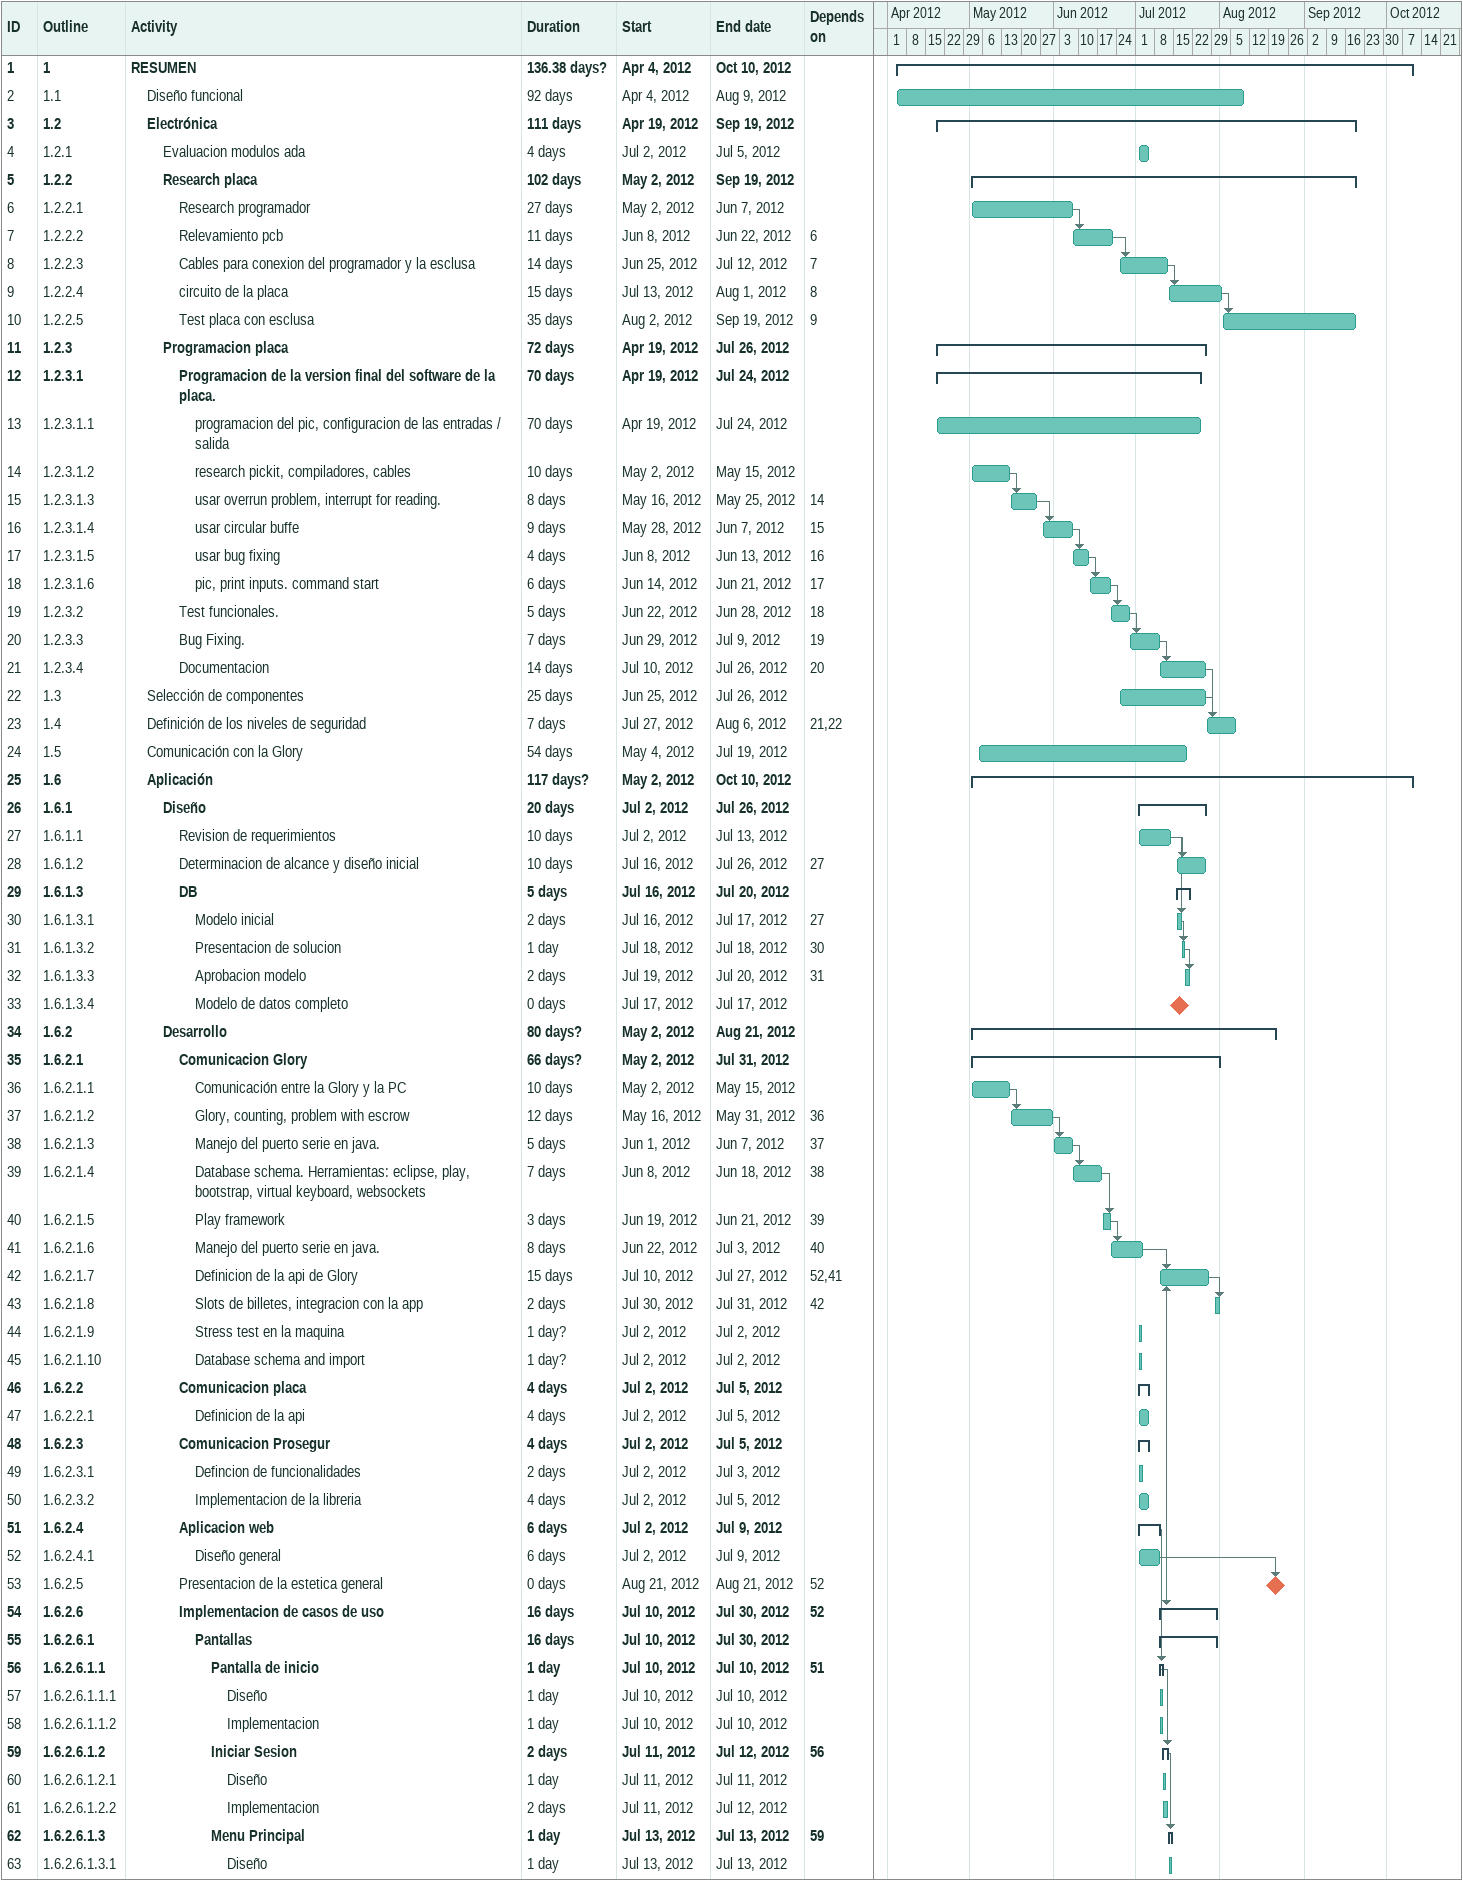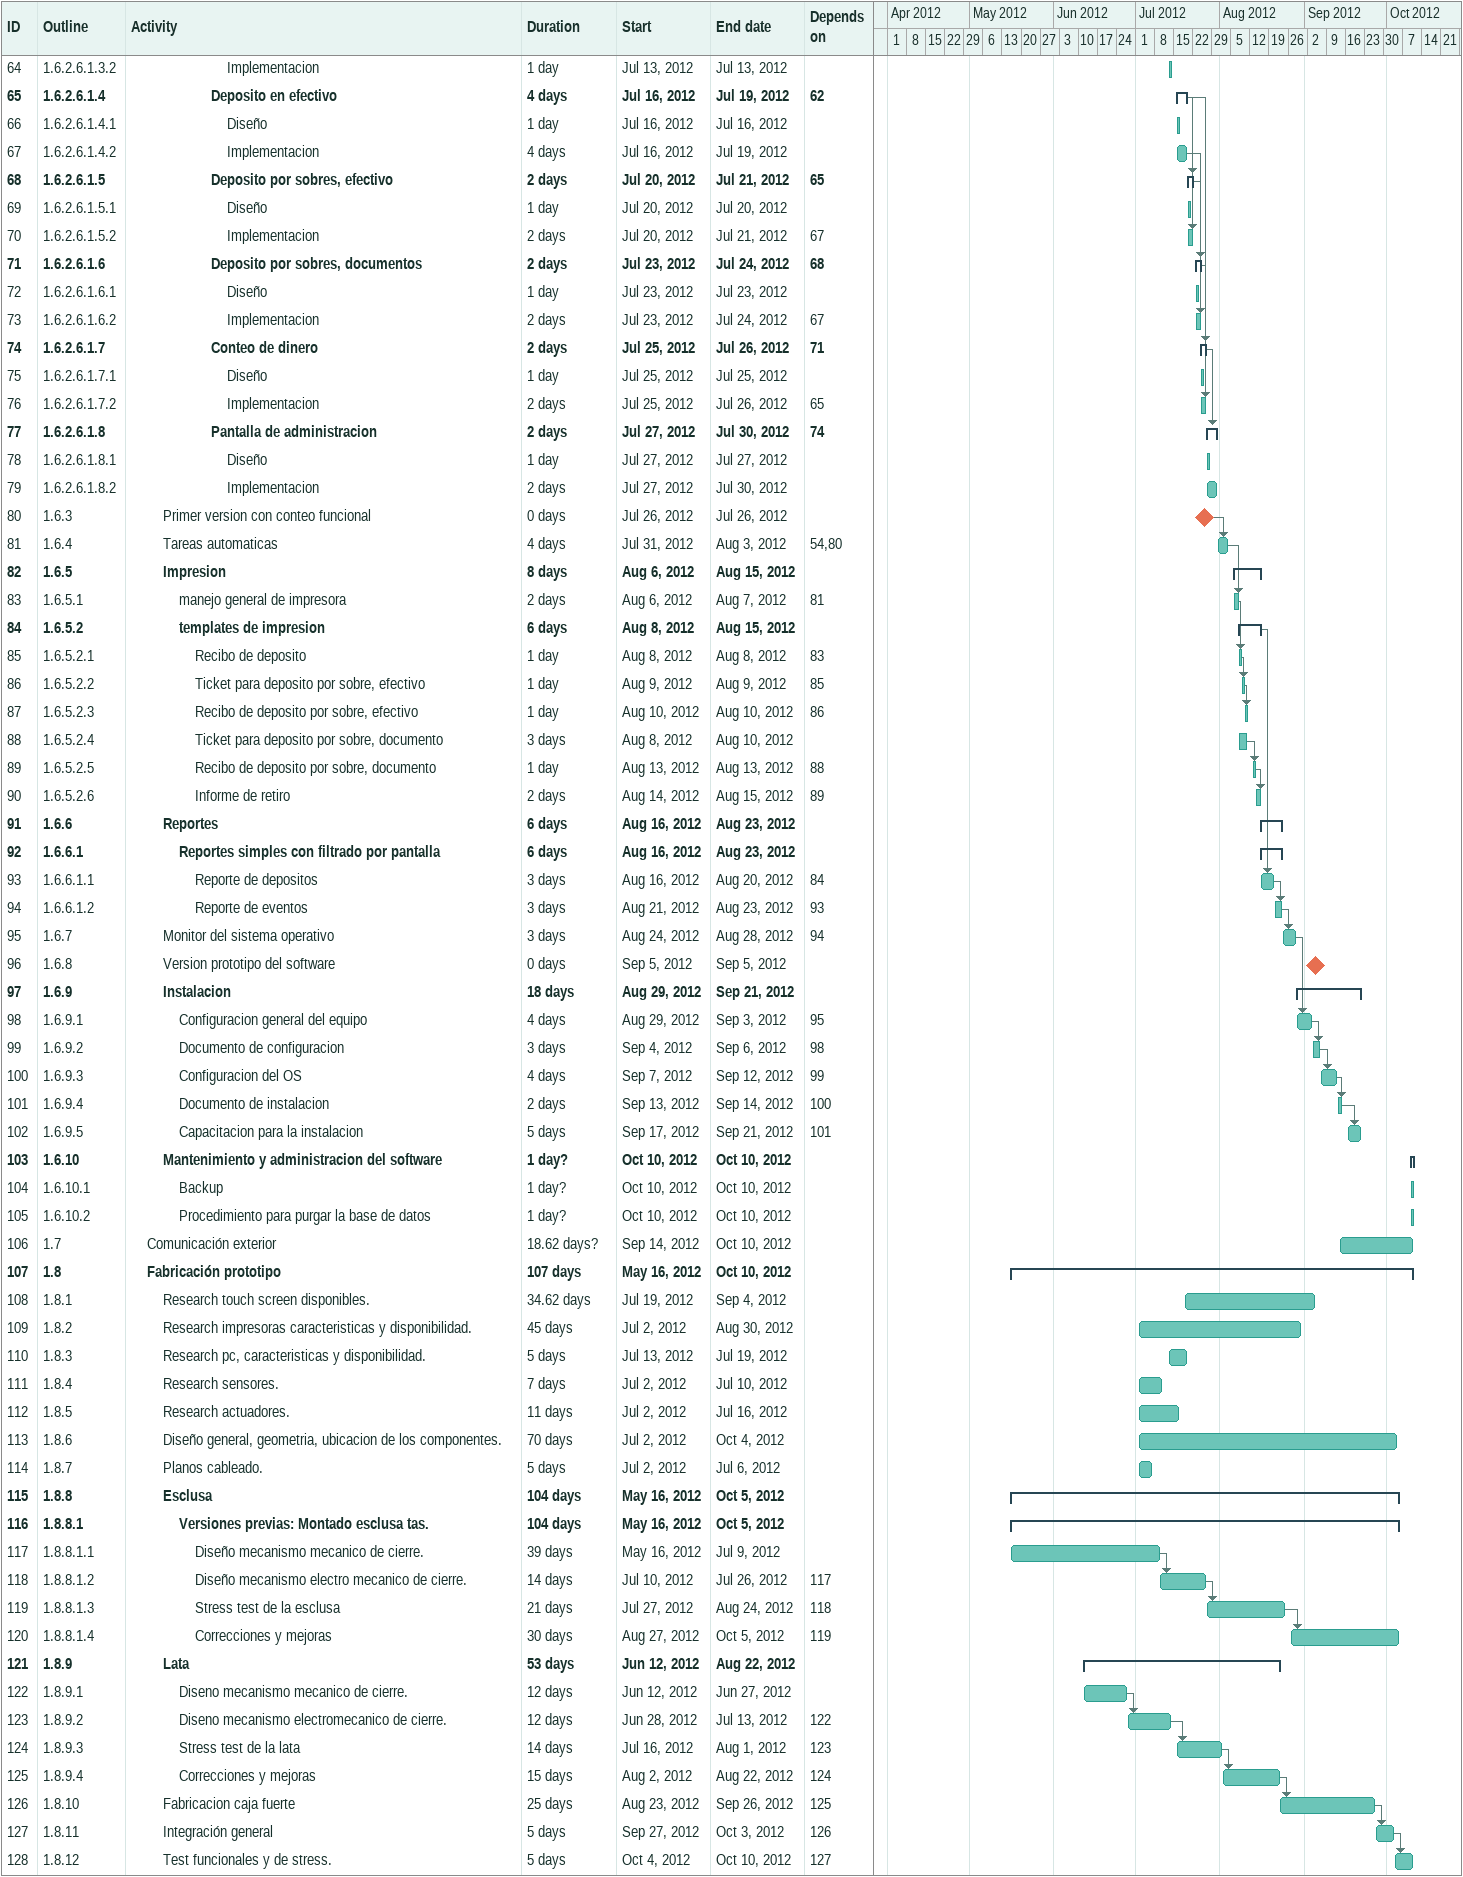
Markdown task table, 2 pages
| ID | WBS | Task | Duration | Start | Finish | Predecessors |
|---|---|---|---|---|---|---|
| 1 | 1 | **RESUMEN** | 136.38d? | 2012-04-04 | 2012-10-10 |  |
| 2 | 1.1 | Diseño funcional | 92d | 2012-04-04 | 2012-08-09 |  |
| 3 | 1.2 | **Electrónica** | 111d | 2012-04-19 | 2012-09-19 |  |
| 4 | 1.2.1 | Evaluacion modulos ada | 4d | 2012-07-02 | 2012-07-05 |  |
| 5 | 1.2.2 | **Research placa** | 102d | 2012-05-02 | 2012-09-19 |  |
| 6 | 1.2.2.1 | Research programador | 27d | 2012-05-02 | 2012-06-07 |  |
| 7 | 1.2.2.2 | Relevamiento pcb | 11d | 2012-06-08 | 2012-06-22 | 6 |
| 8 | 1.2.2.3 | Cables para conexion del programador y la esclusa | 14d | 2012-06-25 | 2012-07-12 | 7 |
| 9 | 1.2.2.4 | circuito de la placa | 15d | 2012-07-13 | 2012-08-01 | 8 |
| 10 | 1.2.2.5 | Test placa con esclusa | 35d | 2012-08-02 | 2012-09-19 | 9 |
| 11 | 1.2.3 | **Programacion placa** | 72d | 2012-04-19 | 2012-07-26 |  |
| 12 | 1.2.3.1 | **Programacion de la version final del software de la placa.** | 70d | 2012-04-19 | 2012-07-24 |  |
| 13 | 1.2.3.1.1 | programacion del pic, configuracion de las entradas / salida | 70d | 2012-04-19 | 2012-07-24 |  |
| 14 | 1.2.3.1.2 | research pickit, compiladores, cables | 10d | 2012-05-02 | 2012-05-15 |  |
| 15 | 1.2.3.1.3 | usar overrun problem, interrupt for reading. | 8d | 2012-05-16 | 2012-05-25 | 14 |
| 16 | 1.2.3.1.4 | usar circular buffe | 9d | 2012-05-28 | 2012-06-07 | 15 |
| 17 | 1.2.3.1.5 | usar bug fixing | 4d | 2012-06-08 | 2012-06-13 | 16 |
| 18 | 1.2.3.1.6 | pic, print inputs. command start | 6d | 2012-06-14 | 2012-06-21 | 17 |
| 19 | 1.2.3.2 | Test funcionales. | 5d | 2012-06-22 | 2012-06-28 | 18 |
| 20 | 1.2.3.3 | Bug Fixing. | 7d | 2012-06-29 | 2012-07-09 | 19 |
| 21 | 1.2.3.4 | Documentacion | 14d | 2012-07-10 | 2012-07-26 | 20 |
| 22 | 1.3 | Selección de componentes | 25d | 2012-06-25 | 2012-07-26 |  |
| 23 | 1.4 | Definición de los niveles de seguridad | 7d | 2012-07-27 | 2012-08-06 | 21, 22 |
| 24 | 1.5 | Comunicación con la Glory | 54d | 2012-05-04 | 2012-07-19 |  |
| 25 | 1.6 | **Aplicación** | 117d? | 2012-05-02 | 2012-10-10 |  |
| 26 | 1.6.1 | **Diseño** | 20d | 2012-07-02 | 2012-07-26 |  |
| 27 | 1.6.1.1 | Revision de requerimientos | 10d | 2012-07-02 | 2012-07-13 |  |
| 28 | 1.6.1.2 | Determinacion de alcance y diseño inicial | 10d | 2012-07-16 | 2012-07-26 | 27 |
| 29 | 1.6.1.3 | **DB** | 5d | 2012-07-16 | 2012-07-20 |  |
| 30 | 1.6.1.3.1 | Modelo inicial | 2d | 2012-07-16 | 2012-07-17 | 27 |
| 31 | 1.6.1.3.2 | Presentacion de solucion | 1d | 2012-07-18 | 2012-07-18 | 30 |
| 32 | 1.6.1.3.3 | Aprobacion modelo | 2d | 2012-07-19 | 2012-07-20 | 31 |
| 33 | 1.6.1.3.4 | Modelo de datos completo | 0d | 2012-07-17 | 2012-07-17 |  |
| 34 | 1.6.2 | **Desarrollo** | 80d? | 2012-05-02 | 2012-08-21 |  |
| 35 | 1.6.2.1 | **Comunicacion Glory** | 66d? | 2012-05-02 | 2012-07-31 |  |
| 36 | 1.6.2.1.1 | Comunicación entre la Glory y la PC | 10d | 2012-05-02 | 2012-05-15 |  |
| 37 | 1.6.2.1.2 | Glory, counting, problem with escrow | 12d | 2012-05-16 | 2012-05-31 | 36 |
| 38 | 1.6.2.1.3 | Manejo del puerto serie en java. | 5d | 2012-06-01 | 2012-06-07 | 37 |
| 39 | 1.6.2.1.4 | Database schema. Herramientas: eclipse, play, bootstrap, virtual keyboard, websockets | 7d | 2012-06-08 | 2012-06-18 | 38 |
| 40 | 1.6.2.1.5 | Play framework | 3d | 2012-06-19 | 2012-06-21 | 39 |
| 41 | 1.6.2.1.6 | Manejo del puerto serie en java. | 8d | 2012-06-22 | 2012-07-03 | 40 |
| 42 | 1.6.2.1.7 | Definicion de la api de Glory | 15d | 2012-07-10 | 2012-07-27 | 52, 41 |
| 43 | 1.6.2.1.8 | Slots de billetes, integracion con la app | 2d | 2012-07-30 | 2012-07-31 | 42 |
| 44 | 1.6.2.1.9 | Stress test en la maquina | 1d? | 2012-07-02 | 2012-07-02 |  |
| 45 | 1.6.2.1.10 | Database schema and import | 1d? | 2012-07-02 | 2012-07-02 |  |
| 46 | 1.6.2.2 | **Comunicacion placa** | 4d | 2012-07-02 | 2012-07-05 |  |
| 47 | 1.6.2.2.1 | Definicion de la api | 4d | 2012-07-02 | 2012-07-05 |  |
| 48 | 1.6.2.3 | **Comunicacion Prosegur** | 4d | 2012-07-02 | 2012-07-05 |  |
| 49 | 1.6.2.3.1 | Defincion de funcionalidades | 2d | 2012-07-02 | 2012-07-03 |  |
| 50 | 1.6.2.3.2 | Implementacion de la libreria | 4d | 2012-07-02 | 2012-07-05 |  |
| 51 | 1.6.2.4 | **Aplicacion web** | 6d | 2012-07-02 | 2012-07-09 |  |
| 52 | 1.6.2.4.1 | Diseño general | 6d | 2012-07-02 | 2012-07-09 |  |
| 53 | 1.6.2.5 | Presentacion de la estetica general | 0d | 2012-08-21 | 2012-08-21 | 52 |
| 54 | 1.6.2.6 | **Implementacion de casos de uso** | 16d | 2012-07-10 | 2012-07-30 | 52 |
| 55 | 1.6.2.6.1 | **Pantallas** | 16d | 2012-07-10 | 2012-07-30 |  |
| 56 | 1.6.2.6.1.1 | **Pantalla de inicio** | 1d | 2012-07-10 | 2012-07-10 | 51 |
| 57 | 1.6.2.6.1.1.1 | Diseño | 1d | 2012-07-10 | 2012-07-10 |  |
| 58 | 1.6.2.6.1.1.2 | Implementacion | 1d | 2012-07-10 | 2012-07-10 |  |
| 59 | 1.6.2.6.1.2 | **Iniciar Sesion** | 2d | 2012-07-11 | 2012-07-12 | 56 |
| 60 | 1.6.2.6.1.2.1 | Diseño | 1d | 2012-07-11 | 2012-07-11 |  |
| 61 | 1.6.2.6.1.2.2 | Implementacion | 2d | 2012-07-11 | 2012-07-12 |  |
| 62 | 1.6.2.6.1.3 | **Menu Principal** | 1d | 2012-07-13 | 2012-07-13 | 59 |
| 63 | 1.6.2.6.1.3.1 | Diseño | 1d | 2012-07-13 | 2012-07-13 |  |
| 64 | 1.6.2.6.1.3.2 | Implementacion | 1d | 2012-07-13 | 2012-07-13 |  |
| 65 | 1.6.2.6.1.4 | **Deposito en efectivo** | 4d | 2012-07-16 | 2012-07-19 | 62 |
| 66 | 1.6.2.6.1.4.1 | Diseño | 1d | 2012-07-16 | 2012-07-16 |  |
| 67 | 1.6.2.6.1.4.2 | Implementacion | 4d | 2012-07-16 | 2012-07-19 |  |
| 68 | 1.6.2.6.1.5 | **Deposito por sobres, efectivo** | 2d | 2012-07-20 | 2012-07-21 | 65 |
| 69 | 1.6.2.6.1.5.1 | Diseño | 1d | 2012-07-20 | 2012-07-20 |  |
| 70 | 1.6.2.6.1.5.2 | Implementacion | 2d | 2012-07-20 | 2012-07-21 | 67 |
| 71 | 1.6.2.6.1.6 | **Deposito por sobres, documentos** | 2d | 2012-07-23 | 2012-07-24 | 68 |
| 72 | 1.6.2.6.1.6.1 | Diseño | 1d | 2012-07-23 | 2012-07-23 |  |
| 73 | 1.6.2.6.1.6.2 | Implementacion | 2d | 2012-07-23 | 2012-07-24 | 67 |
| 74 | 1.6.2.6.1.7 | **Conteo de dinero** | 2d | 2012-07-25 | 2012-07-26 | 71 |
| 75 | 1.6.2.6.1.7.1 | Diseño | 1d | 2012-07-25 | 2012-07-25 |  |
| 76 | 1.6.2.6.1.7.2 | Implementacion | 2d | 2012-07-25 | 2012-07-26 | 65 |
| 77 | 1.6.2.6.1.8 | **Pantalla de administracion** | 2d | 2012-07-27 | 2012-07-30 | 74 |
| 78 | 1.6.2.6.1.8.1 | Diseño | 1d | 2012-07-27 | 2012-07-27 |  |
| 79 | 1.6.2.6.1.8.2 | Implementacion | 2d | 2012-07-27 | 2012-07-30 |  |
| 80 | 1.6.3 | Primer version con conteo funcional | 0d | 2012-07-26 | 2012-07-26 |  |
| 81 | 1.6.4 | Tareas automaticas | 4d | 2012-07-31 | 2012-08-03 | 54, 80 |
| 82 | 1.6.5 | **Impresion** | 8d | 2012-08-06 | 2012-08-15 |  |
| 83 | 1.6.5.1 | manejo general de impresora | 2d | 2012-08-06 | 2012-08-07 | 81 |
| 84 | 1.6.5.2 | **templates de impresion** | 6d | 2012-08-08 | 2012-08-15 |  |
| 85 | 1.6.5.2.1 | Recibo de deposito | 1d | 2012-08-08 | 2012-08-08 | 83 |
| 86 | 1.6.5.2.2 | Ticket para deposito por sobre, efectivo | 1d | 2012-08-09 | 2012-08-09 | 85 |
| 87 | 1.6.5.2.3 | Recibo de deposito por sobre, efectivo | 1d | 2012-08-10 | 2012-08-10 | 86 |
| 88 | 1.6.5.2.4 | Ticket para deposito por sobre, documento | 3d | 2012-08-08 | 2012-08-10 |  |
| 89 | 1.6.5.2.5 | Recibo de deposito por sobre, documento | 1d | 2012-08-13 | 2012-08-13 | 88 |
| 90 | 1.6.5.2.6 | Informe de retiro | 2d | 2012-08-14 | 2012-08-15 | 89 |
| 91 | 1.6.6 | **Reportes** | 6d | 2012-08-16 | 2012-08-23 |  |
| 92 | 1.6.6.1 | **Reportes simples con filtrado por pantalla** | 6d | 2012-08-16 | 2012-08-23 |  |
| 93 | 1.6.6.1.1 | Reporte de depositos | 3d | 2012-08-16 | 2012-08-20 | 84 |
| 94 | 1.6.6.1.2 | Reporte de eventos | 3d | 2012-08-21 | 2012-08-23 | 93 |
| 95 | 1.6.7 | Monitor del sistema operativo | 3d | 2012-08-24 | 2012-08-28 | 94 |
| 96 | 1.6.8 | Version prototipo del software | 0d | 2012-09-05 | 2012-09-05 |  |
| 97 | 1.6.9 | **Instalacion** | 18d | 2012-08-29 | 2012-09-21 |  |
| 98 | 1.6.9.1 | Configuracion general del equipo | 4d | 2012-08-29 | 2012-09-03 | 95 |
| 99 | 1.6.9.2 | Documento de configuracion | 3d | 2012-09-04 | 2012-09-06 | 98 |
| 100 | 1.6.9.3 | Configuracion del OS | 4d | 2012-09-07 | 2012-09-12 | 99 |
| 101 | 1.6.9.4 | Documento de instalacion | 2d | 2012-09-13 | 2012-09-14 | 100 |
| 102 | 1.6.9.5 | Capacitacion para la instalacion | 5d | 2012-09-17 | 2012-09-21 | 101 |
| 103 | 1.6.10 | **Mantenimiento y administracion del software** | 1d? | 2012-10-10 | 2012-10-10 |  |
| 104 | 1.6.10.1 | Backup | 1d? | 2012-10-10 | 2012-10-10 |  |
| 105 | 1.6.10.2 | Procedimiento para purgar la base de datos | 1d? | 2012-10-10 | 2012-10-10 |  |
| 106 | 1.7 | Comunicación exterior | 18.62d? | 2012-09-14 | 2012-10-10 |  |
| 107 | 1.8 | **Fabricación prototipo** | 107d | 2012-05-16 | 2012-10-10 |  |
| 108 | 1.8.1 | Research touch screen disponibles. | 34.62d | 2012-07-19 | 2012-09-04 |  |
| 109 | 1.8.2 | Research impresoras caracteristicas y disponibilidad. | 45d | 2012-07-02 | 2012-08-30 |  |
| 110 | 1.8.3 | Research pc, caracteristicas y disponibilidad. | 5d | 2012-07-13 | 2012-07-19 |  |
| 111 | 1.8.4 | Research sensores. | 7d | 2012-07-02 | 2012-07-10 |  |
| 112 | 1.8.5 | Research actuadores. | 11d | 2012-07-02 | 2012-07-16 |  |
| 113 | 1.8.6 | Diseño general, geometria, ubicacion de los componentes. | 70d | 2012-07-02 | 2012-10-04 |  |
| 114 | 1.8.7 | Planos cableado. | 5d | 2012-07-02 | 2012-07-06 |  |
| 115 | 1.8.8 | **Esclusa** | 104d | 2012-05-16 | 2012-10-05 |  |
| 116 | 1.8.8.1 | **Versiones previas: Montado esclusa tas.** | 104d | 2012-05-16 | 2012-10-05 |  |
| 117 | 1.8.8.1.1 | Diseño mecanismo mecanico de cierre. | 39d | 2012-05-16 | 2012-07-09 |  |
| 118 | 1.8.8.1.2 | Diseño mecanismo electro mecanico de cierre. | 14d | 2012-07-10 | 2012-07-26 | 117 |
| 119 | 1.8.8.1.3 | Stress test de la esclusa | 21d | 2012-07-27 | 2012-08-24 | 118 |
| 120 | 1.8.8.1.4 | Correcciones y mejoras | 30d | 2012-08-27 | 2012-10-05 | 119 |
| 121 | 1.8.9 | **Lata** | 53d | 2012-06-12 | 2012-08-22 |  |
| 122 | 1.8.9.1 | Diseno mecanismo mecanico de cierre. | 12d | 2012-06-12 | 2012-06-27 |  |
| 123 | 1.8.9.2 | Diseno mecanismo electromecanico de cierre. | 12d | 2012-06-28 | 2012-07-13 | 122 |
| 124 | 1.8.9.3 | Stress test de la lata | 14d | 2012-07-16 | 2012-08-01 | 123 |
| 125 | 1.8.9.4 | Correcciones y mejoras | 15d | 2012-08-02 | 2012-08-22 | 124 |
| 126 | 1.8.10 | Fabricacion caja fuerte | 25d | 2012-08-23 | 2012-09-26 | 125 |
| 127 | 1.8.11 | Integración general | 5d | 2012-09-27 | 2012-10-03 | 126 |
| 128 | 1.8.12 | Test funcionales y de stress. | 5d | 2012-10-04 | 2012-10-10 | 127 |
